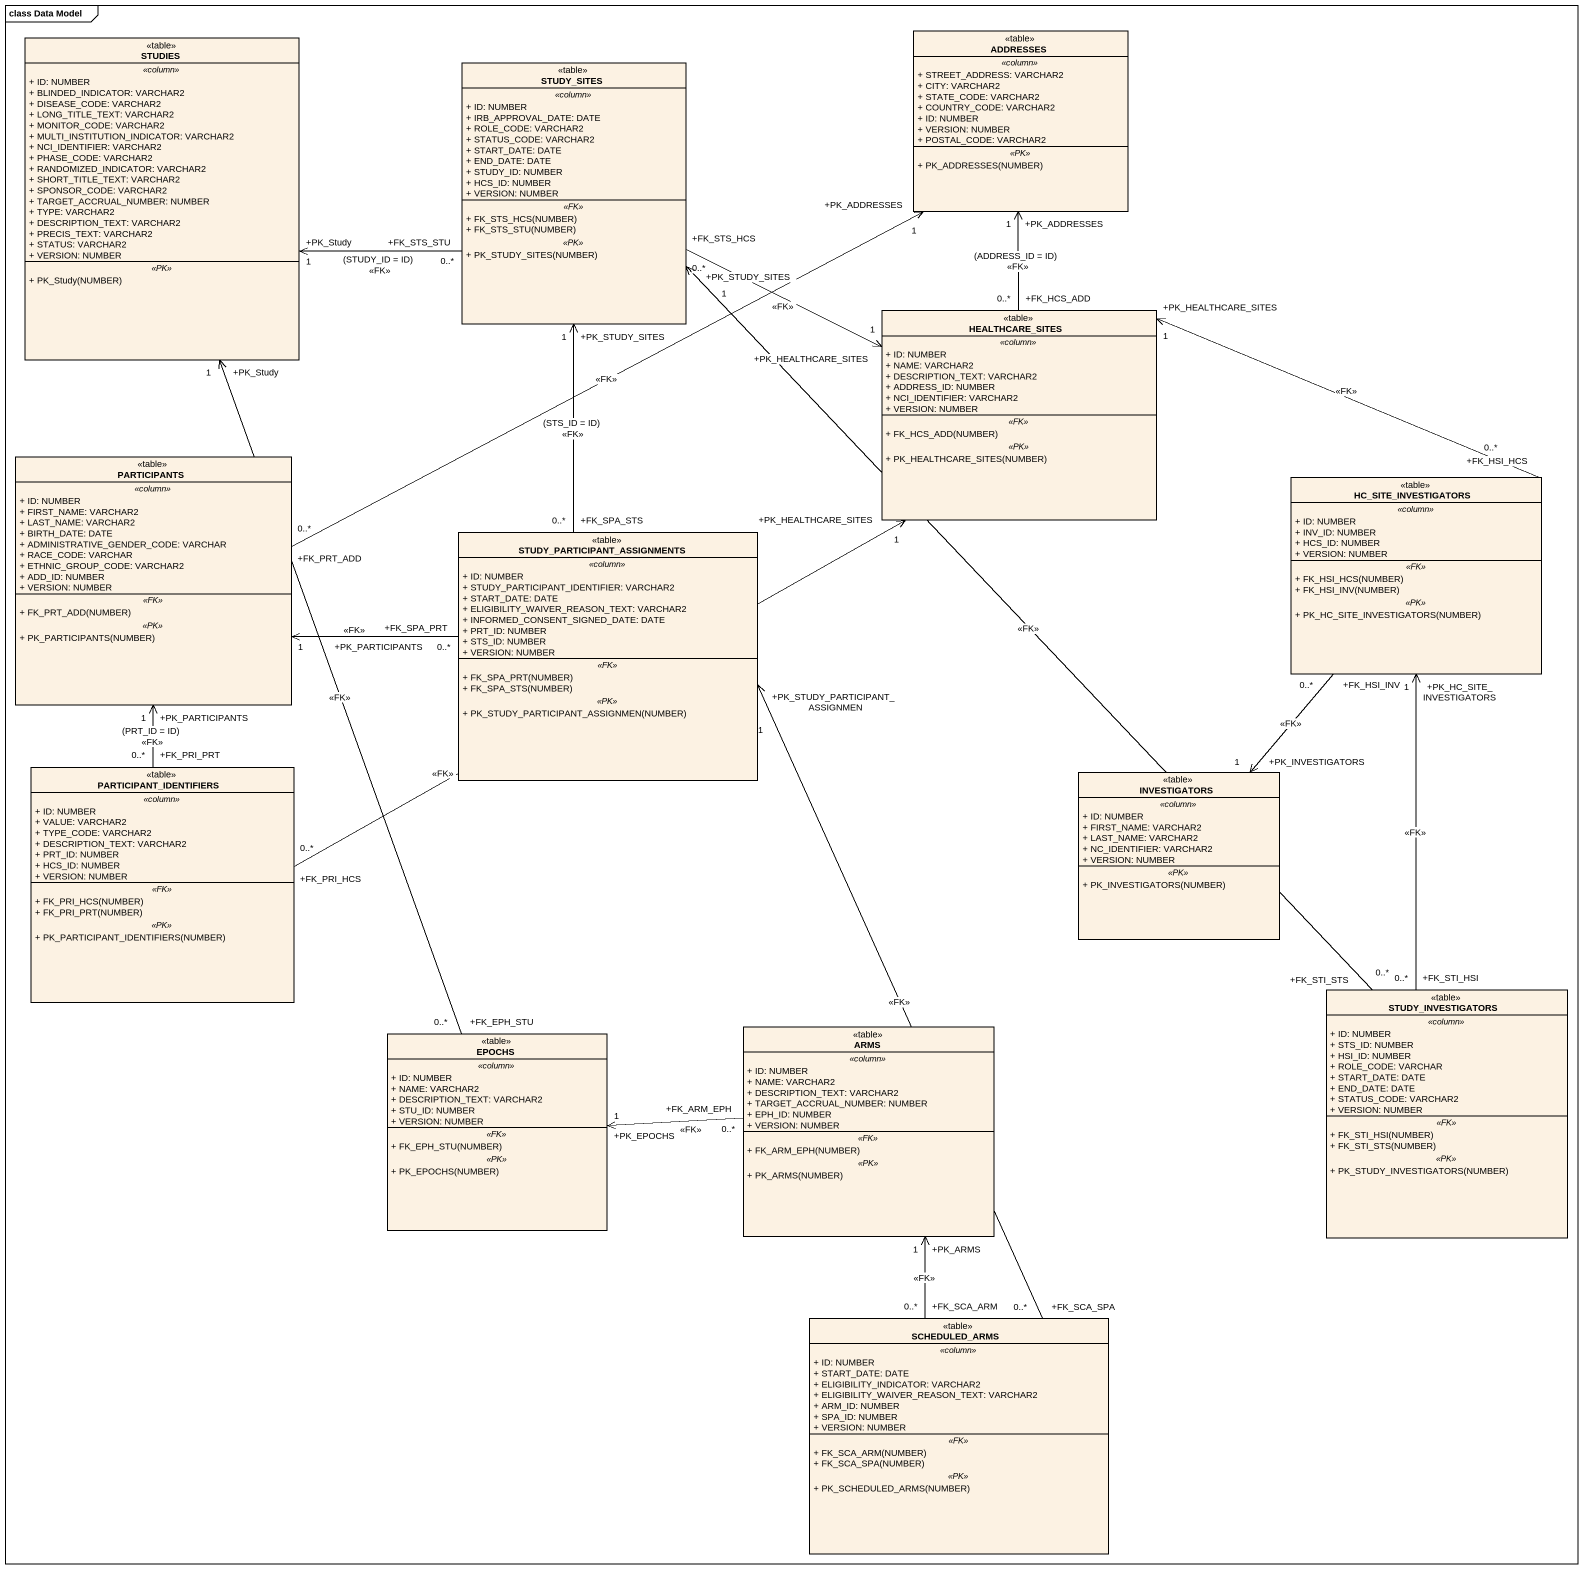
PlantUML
@startuml
mainframe class Data Model
hide circle
hide empty members
skinparam classAttributeIconSize 0
class STUDIES <<table>> {
  .. <<column>> ..
  + ID: NUMBER
  + BLINDED_INDICATOR: VARCHAR2
  + DISEASE_CODE: VARCHAR2
  + LONG_TITLE_TEXT: VARCHAR2
  + MONITOR_CODE: VARCHAR2
  + MULTI_INSTITUTION_INDICATOR: VARCHAR2
  + NCI_IDENTIFIER: VARCHAR2
  + PHASE_CODE: VARCHAR2
  + RANDOMIZED_INDICATOR: VARCHAR2
  + SHORT_TITLE_TEXT: VARCHAR2
  + SPONSOR_CODE: VARCHAR2
  + TARGET_ACCRUAL_NUMBER: NUMBER
  + TYPE: VARCHAR2
  + DESCRIPTION_TEXT: VARCHAR2
  + PRECIS_TEXT: VARCHAR2
  + STATUS: VARCHAR2
  + VERSION: NUMBER
  .. <<PK>> ..
  + PK_Study(NUMBER)
}
class STUDY_SITES <<table>> {
  .. <<column>> ..
  + ID: NUMBER
  + IRB_APPROVAL_DATE: DATE
  + ROLE_CODE: VARCHAR2
  + STATUS_CODE: VARCHAR2
  + START_DATE: DATE
  + END_DATE: DATE
  + STUDY_ID: NUMBER
  + HCS_ID: NUMBER
  + VERSION: NUMBER
  .. <<FK>> ..
  + FK_STS_HCS(NUMBER)
  + FK_STS_STU(NUMBER)
  .. <<PK>> ..
  + PK_STUDY_SITES(NUMBER)
}
class ADDRESSES <<table>> {
  .. <<column>> ..
  + STREET_ADDRESS: VARCHAR2
  + CITY: VARCHAR2
  + STATE_CODE: VARCHAR2
  + COUNTRY_CODE: VARCHAR2
  + ID: NUMBER
  + VERSION: NUMBER
  + POSTAL_CODE: VARCHAR2
  .. <<PK>> ..
  + PK_ADDRESSES(NUMBER)
}
class HEALTHCARE_SITES <<table>> {
  .. <<column>> ..
  + ID: NUMBER
  + NAME: VARCHAR2
  + DESCRIPTION_TEXT: VARCHAR2
  + ADDRESS_ID: NUMBER
  + NCI_IDENTIFIER: VARCHAR2
  + VERSION: NUMBER
  .. <<FK>> ..
  + FK_HCS_ADD(NUMBER)
  .. <<PK>> ..
  + PK_HEALTHCARE_SITES(NUMBER)
}
class PARTICIPANTS <<table>> {
  .. <<column>> ..
  + ID: NUMBER
  + FIRST_NAME: VARCHAR2
  + LAST_NAME: VARCHAR2
  + BIRTH_DATE: DATE
  + ADMINISTRATIVE_GENDER_CODE: VARCHAR
  + RACE_CODE: VARCHAR
  + ETHNIC_GROUP_CODE: VARCHAR2
  + ADD_ID: NUMBER
  + VERSION: NUMBER
  .. <<FK>> ..
  + FK_PRT_ADD(NUMBER)
  .. <<PK>> ..
  + PK_PARTICIPANTS(NUMBER)
}
class HC_SITE_INVESTIGATORS <<table>> {
  .. <<column>> ..
  + ID: NUMBER
  + INV_ID: NUMBER
  + HCS_ID: NUMBER
  + VERSION: NUMBER
  .. <<FK>> ..
  + FK_HSI_HCS(NUMBER)
  + FK_HSI_INV(NUMBER)
  .. <<PK>> ..
  + PK_HC_SITE_INVESTIGATORS(NUMBER)
}
class "STUDY_PARTICIPANT_ASSIGNMENTS" as STUDY_PARTICIPANT <<table>> {
  .. <<column>> ..
  + ID: NUMBER
  + STUDY_PARTICIPANT_IDENTIFIER: VARCHAR2
  + START_DATE: DATE
  + ELIGIBILITY_WAIVER_REASON_TEXT: VARCHAR2
  + INFORMED_CONSENT_SIGNED_DATE: DATE
  + PRT_ID: NUMBER
  + STS_ID: NUMBER
  + VERSION: NUMBER
  .. <<FK>> ..
  + FK_SPA_PRT(NUMBER)
  + FK_SPA_STS(NUMBER)
  .. <<PK>> ..
  + PK_STUDY_PARTICIPANT_ASSIGNMEN(NUMBER)
}
class PARTICIPANT_IDENTIFIERS <<table>> {
  .. <<column>> ..
  + ID: NUMBER
  + VALUE: VARCHAR2
  + TYPE_CODE: VARCHAR2
  + DESCRIPTION_TEXT: VARCHAR2
  + PRT_ID: NUMBER
  + HCS_ID: NUMBER
  + VERSION: NUMBER
  .. <<FK>> ..
  + FK_PRI_HCS(NUMBER)
  + FK_PRI_PRT(NUMBER)
  .. <<PK>> ..
  + PK_PARTICIPANT_IDENTIFIERS(NUMBER)
}
class INVESTIGATORS <<table>> {
  .. <<column>> ..
  + ID: NUMBER
  + FIRST_NAME: VARCHAR2
  + LAST_NAME: VARCHAR2
  + NC_IDENTIFIER: VARCHAR2
  + VERSION: NUMBER
  .. <<PK>> ..
  + PK_INVESTIGATORS(NUMBER)
}
class STUDY_INVESTIGATORS <<table>> {
  .. <<column>> ..
  + ID: NUMBER
  + STS_ID: NUMBER
  + HSI_ID: NUMBER
  + ROLE_CODE: VARCHAR
  + START_DATE: DATE
  + END_DATE: DATE
  + STATUS_CODE: VARCHAR2
  + VERSION: NUMBER
  .. <<FK>> ..
  + FK_STI_HSI(NUMBER)
  + FK_STI_STS(NUMBER)
  .. <<PK>> ..
  + PK_STUDY_INVESTIGATORS(NUMBER)
}
class ARMS <<table>> {
  .. <<column>> ..
  + ID: NUMBER
  + NAME: VARCHAR2
  + DESCRIPTION_TEXT: VARCHAR2
  + TARGET_ACCRUAL_NUMBER: NUMBER
  + EPH_ID: NUMBER
  + VERSION: NUMBER
  .. <<FK>> ..
  + FK_ARM_EPH(NUMBER)
  .. <<PK>> ..
  + PK_ARMS(NUMBER)
}
class EPOCHS <<table>> {
  .. <<column>> ..
  + ID: NUMBER
  + NAME: VARCHAR2
  + DESCRIPTION_TEXT: VARCHAR2
  + STU_ID: NUMBER
  + VERSION: NUMBER
  .. <<FK>> ..
  + FK_EPH_STU(NUMBER)
  .. <<PK>> ..
  + PK_EPOCHS(NUMBER)
}
class SCHEDULED_ARMS <<table>> {
  .. <<column>> ..
  + ID: NUMBER
  + START_DATE: DATE
  + ELIGIBILITY_INDICATOR: VARCHAR2
  + ELIGIBILITY_WAIVER_REASON_TEXT: VARCHAR2
  + ARM_ID: NUMBER
  + SPA_ID: NUMBER
  + VERSION: NUMBER
  .. <<FK>> ..
  + FK_SCA_ARM(NUMBER)
  + FK_SCA_SPA(NUMBER)
  .. <<PK>> ..
  + PK_SCHEDULED_ARMS(NUMBER)
}
STUDY_SITES "+FK_STS_STU\n0..*" -left-> "+PK_Study\n1" STUDIES : (STUDY_ID = ID)\n<<FK>>
STUDY_SITES "+FK_STS_HCS\n0..*" -right-> "+PK_HEALTHCARE_SITES\n1" HEALTHCARE_SITES : <<FK>>
HEALTHCARE_SITES "+FK_HCS_ADD\n0..*" -up-> "+PK_ADDRESSES\n1" ADDRESSES : (ADDRESS_ID = ID)\n<<FK>>
PARTICIPANTS "+FK_PRT_ADD\n0..*" -right-> "+PK_ADDRESSES\n1" ADDRESSES : <<FK>>
HC_SITE_INVESTIGATORS "+FK_HSI_HCS\n0..*" -left-> "+PK_HEALTHCARE_SITES\n1" HEALTHCARE_SITES : <<FK>>
HC_SITE_INVESTIGATORS "+FK_HSI_INV\n0..*" --> "+PK_INVESTIGATORS\n1" INVESTIGATORS : <<FK>>
STUDY_PARTICIPANT "+FK_SPA_STS\n0..*" -up-> "+PK_STUDY_SITES\n1" STUDY_SITES : (STS_ID = ID)\n<<FK>>
STUDY_PARTICIPANT "+FK_SPA_PRT\n0..*" -left-> "+PK_PARTICIPANTS\n1" PARTICIPANTS : <<FK>>
PARTICIPANT_IDENTIFIERS "+FK_PRI_HCS\n0..*" -right-> "+PK_HEALTHCARE_SITES\n1" HEALTHCARE_SITES : <<FK>>
PARTICIPANT_IDENTIFIERS "+FK_PRI_PRT\n0..*" -up-> "+PK_PARTICIPANTS\n1" PARTICIPANTS : (PRT_ID = ID)\n<<FK>>
STUDY_INVESTIGATORS "+FK_STI_STS\n0..*" -up-> "+PK_STUDY_SITES\n1" STUDY_SITES : <<FK>>
STUDY_INVESTIGATORS "+FK_STI_HSI\n0..*" -up-> "+PK_HC_SITE_INVESTIGATORS\n1" HC_SITE_INVESTIGATORS : <<FK>>
ARMS "+FK_ARM_EPH\n0..*" -left-> "+PK_EPOCHS\n1" EPOCHS : <<FK>>
EPOCHS "+FK_EPH_STU\n0..*" -up-> "+PK_Study\n1" STUDIES : <<FK>>
SCHEDULED_ARMS "+FK_SCA_SPA\n0..*" -up-> "+PK_STUDY_PARTICIPANT_ASSIGNMEN\n1" STUDY_PARTICIPANT : <<FK>>
SCHEDULED_ARMS "+FK_SCA_ARM\n0..*" -up-> "+PK_ARMS\n1" ARMS : <<FK>>
@enduml
